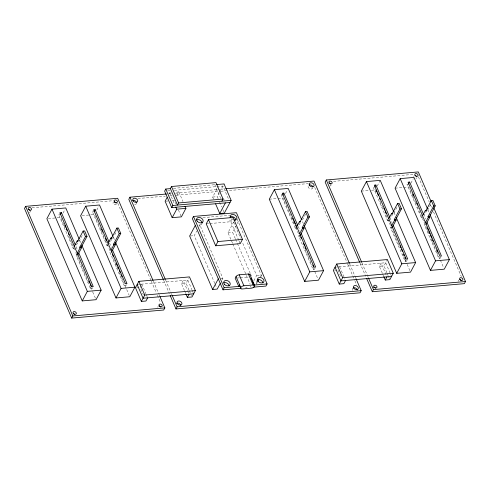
<?xml version="1.0" encoding="UTF-8"?>
<svg xmlns="http://www.w3.org/2000/svg" width="490" height="490" viewBox="0 0 490 490"><rect width="100%" height="100%" fill="white"/><g stroke="black" fill="none" stroke-linecap="round" stroke-linejoin="round"><path stroke-width="0.37" stroke-dasharray="2.45 1.84" d="M74.211 248.326L73.188 248.418L58.739 214.847L59.308 213.787M63.057 213.04L65.097 209.218M107.953 245.368L106.93 245.459L92.488 211.888L93.057 210.829M73.188 248.418L73.751 247.352M77.622 242.844L75.852 246.158L77.622 250.268M78.982 241.539L82.877 234.238M96.806 210.075L98.845 206.259M76.697 254.206L76.134 255.266L90.577 288.837L92.114 288.702L92.677 287.642M106.93 245.459L107.5 244.394M111.726 239.218L109.601 243.199L111.371 247.309M112.731 238.581L116.981 230.619M90.577 288.837L91.146 287.777M168.94 194.046L169.638 192.735L171.053 192.613M126.426 284.684L125.863 285.743L124.325 285.878L124.895 284.812M176.749 195.853L178.844 191.933L175.304 192.239M141.083 285.401L140.067 287.312L143.307 294.851M220.751 198.425L214.859 184.724L215.422 183.664M213.542 199.118L212.66 197.06L217.97 187.107M214.816 283.453L194.242 235.641L196.723 230.998M199.197 226.356L199.908 225.026L198.591 225.143M218.148 198.713L217.26 196.655L219.385 192.674M219.74 192.013L224.065 183.922M184.43 290.533L181.484 283.679L183.186 280.494L187.309 290.086M189.036 290.129L186.084 283.275L188.803 278.185M238.734 240.216L230.778 221.719L232.395 218.687M232.53 243.23L227.991 232.683L233.657 222.068A3.479 2.511 28.1 0 1 229.21 218.883M235.316 238.606L232.591 232.278L235.776 226.313M237.197 223.654L238.256 221.664L236.284 221.841M222.191 279.79L222.901 278.467L199.908 225.026M281.738 194.285L281.168 195.345L295.611 228.916L297.148 228.781M285.48 193.532L287.526 189.716M253.814 280.813L256.65 275.503L242.428 242.458M256.295 284.39L257.354 282.399M260.19 277.089L261.25 275.104L256.65 275.503M295.611 228.916L296.18 227.85M300.407 222.674L298.281 226.656L300.052 230.766M305.662 214.075L302.116 220.708L303.322 223.575M315.107 268.14L314.537 269.2L313.006 269.335L313.576 268.275M377.184 186.102L379.903 181.006M389.189 220.708L387.651 220.843L388.221 219.783M392.796 213.946L390.322 218.589L392.086 222.699M396.992 207.331L393.446 213.965L393.151 213.279M410.932 183.144L413.309 178.685M407.147 260.068L406.577 261.127L405.046 261.262L390.597 227.697L391.167 226.631M382.316 273.181L379.37 266.333L381.067 263.148L386.371 275.478M386.916 272.777L383.97 265.929L387.37 259.559M422.931 217.75L421.4 217.885L421.97 216.825M426.9 210.32L424.064 215.631L425.541 219.055M427.55 210.345L431.09 203.711M405.046 261.262L405.61 260.202M440.896 257.109L440.326 258.169L438.795 258.304L439.359 257.244M173.387 188.362L214.859 184.724M167.666 190.886L169.938 190.69M174.477 190.292L216.114 186.641M216.874 186.574L222.932 186.041L228.824 199.742M168.738 193.801L171.782 193.532M175.585 193.201L219.704 189.336M220.463 189.269L225.026 188.864M32.107 207.803L113.496 200.667M137.941 198.524L165.32 196.123M169.889 195.724L172.168 195.522M176.731 195.124L220.09 191.321M220.849 191.253L308.326 183.585M333.531 181.374L414.16 174.305M165.816 201.169L167.935 200.98M172.186 200.606L174.311 200.422L175.781 203.846M212.66 197.06L217.26 196.655M58.739 214.847L60.276 214.712M92.488 211.888L94.025 211.754M407.98 184.228L406.957 184.32L421.4 217.885M48.32 218.577L56.313 217.879M57.042 217.811L60.674 217.493M82.069 215.618L90.062 214.92M90.791 214.853L94.423 214.534L105.307 239.831M269.298 199.203L277.291 198.505M278.014 198.438L283.104 197.991L292.775 220.476M361.338 191.131L368.603 190.494M371.506 190.243L375.144 189.924L376.051 192.031M395.081 188.172L408.887 186.966L412.819 196.098M202.909 217.658L230.037 215.275M206.235 223.875L209.206 223.612M209.953 223.544L230.778 221.719M190.298 235.99L194.242 235.641M227.991 232.683L232.591 232.278M300.094 235.629L298.563 235.764L313.006 269.335M390.597 227.697L392.135 227.562M425.884 224.604L424.346 224.739L438.795 258.304M138.48 284.414L140.452 284.243M140.942 284.2L187.786 280.096L191.915 289.682M336.361 267.068L338.333 266.897M338.829 266.848L385.667 262.744L390.389 273.708M220.929 278.639L222.901 278.467M237.368 278.014L239.543 277.824M240.272 277.763L248.994 276.997M136.777 287.599L138.75 287.428M181.484 283.679L186.084 283.275M334.664 270.253L336.636 270.076M379.37 266.333L383.97 265.929M245.625 287.844L247.132 287.716M418.411 176.853L429.295 202.143M430.502 204.955L431.715 207.766M433.528 211.98L461.341 276.623M427.899 209.732L428.805 211.839M413.125 196.802L415.845 203.123M417.358 206.639L423.703 221.394M424.009 222.093L427.635 230.527M427.935 231.231L428.842 233.338M430.961 238.256L436.706 251.609M437.007 252.307L443.658 267.767M394.15 212.691L395.056 214.798M379.977 201.163L382.702 207.49M386.028 215.22L399.332 246.133M402.658 253.863L403.564 255.97M403.864 256.674L404.771 258.781M405.077 259.486L406.89 263.7M407.19 264.404L409.91 270.725M373.209 187.278L387.651 220.843M390.683 274.388L391.565 276.446M387.21 273.463L388.098 275.521M388.392 276.207L389.568 278.945M382.61 273.867L383.492 275.925M361.969 262.897L367.414 275.545M367.714 276.25L368.321 277.652M359.93 262.916L365.675 276.262M349.701 263.975L355.746 278.026M314.702 187.4L347.355 263.289M347.661 263.988L354.613 280.151M354.913 280.85L356.732 285.07M339.65 266.781L344.954 279.11M337.947 269.966L341.193 277.499M293.081 221.18L293.988 223.287M295.801 227.501L300.033 237.338M304.872 248.583L311.824 264.741M313.036 267.552L317.875 278.798M237.111 219.006L262.058 276.985M223.63 198.775L224.224 200.147M233.657 222.068L240.614 238.238M239.028 240.902L240.21 243.64M219.618 202.137L221.682 206.933M222.864 209.671L223.746 211.729M235.617 239.31L237.129 242.826M237.43 243.53L250.139 273.059M250.439 273.763L251.352 275.87M232.83 243.934L250.078 284.01M250.525 286.105L251.113 287.477M178.844 191.933L182.972 201.525M215.116 284.157L216.629 287.673M178.44 210.014L181.386 216.862M169.638 192.735L174.648 204.385M192.209 290.368L193.385 293.112M189.33 290.815L191.394 295.611M187.603 290.772L188.785 293.516M184.724 291.219L185.612 293.271M165.62 280.115L171.065 292.763M171.365 293.467L171.972 294.87M163.58 280.127L169.326 293.479M153.352 281.193L158.791 293.835M159.097 294.539L159.697 295.948M117.747 203.209L151.006 280.5M151.312 281.205L156.145 292.444M157.357 295.256L160.683 302.985M141.763 284.127L145.891 293.718M146.185 294.404L147.368 297.142M113.429 237.307L114.642 240.112M105.607 240.535L110.146 251.07M113.472 258.8L116.491 265.831M116.798 266.529L117.704 268.636M119.517 272.857L121.33 277.071M121.636 277.775L129.195 295.341M109.883 252.307L124.325 285.878M79.686 240.265L80.893 243.077M60.974 218.197L64.907 227.329M68.839 236.468L74.584 249.814M75.791 252.626L88.794 282.84M90.607 287.054L92.42 291.274M92.726 291.973L95.446 298.3M256.938 283.324A3.479 2.511 28.1 0 1 256.595 280.611M232.272 219.336A3.479 2.511 28.1 0 1 231.543 218.81M201.733 224.034A3.479 2.511 28.1 0 1 199.075 225.002M312.963 187.799A2.609 1.88 28.1 0 1 309.827 188.699A2.609 1.88 28.1 0 1 308.277 185.637M136.557 203.27A2.609 1.88 28.1 0 1 134.376 204.453M352.751 290.435A2.609 1.88 28.1 0 1 352.831 288.028M30.38 211.166A1.74 1.256 28.1 0 1 29.339 212.311M116.271 203.981A1.74 1.256 28.1 0 1 113.98 204.477A1.74 1.256 28.1 0 1 113.374 202.29M157.823 307.316A1.74 1.256 28.1 0 1 157.958 306.667M416.935 177.619A1.74 1.256 28.1 0 1 415.9 178.421M413.689 176.48A1.74 1.256 28.1 0 1 414.032 175.928M331.044 184.804A1.74 1.256 28.1 0 1 329.997 185.949M458.585 281.315A1.74 1.256 28.1 0 1 458.842 280.06"/><path stroke-width="0.73" d="M153.045 280.488L117.674 198.279L25.633 206.351L24.5 208.471L71.669 318.084L163.703 310.011L164.842 307.892L160.003 296.646M79.08 238.857L65.776 207.944L51.971 209.15L46.869 218.705L82.247 300.915L96.052 299.702L101.148 290.154L81.799 245.184M60.558 214.185L61.409 212.593L59.872 212.727L91.71 286.711L93.247 286.577L78.798 253.012M112.829 235.898L99.525 204.985L85.719 206.192L80.617 215.747L115.989 297.957L129.795 296.744L134.897 287.189L115.548 242.225M74.321 246.292L77.151 240.988L78.173 240.896M77.665 255.131L81.634 247.701L81.34 247.015L87.006 236.407L84.647 230.925L83.116 231.06L77.445 241.674L77.151 240.988M94.307 211.227L95.158 209.634L93.621 209.769L125.458 283.753L126.996 283.618L112.547 250.053M77.267 253.146L80.103 247.836L79.809 247.15L85.474 236.541L83.116 231.06M166.453 194.003L129.942 197.201L128.809 199.326L163.28 279.429M108.07 243.334L110.899 238.03L111.922 237.938M111.414 252.172L115.383 244.743L115.089 244.057L120.754 233.448L118.396 227.966L116.865 228.101L111.193 238.716L110.899 238.03M71.669 318.084L72.802 315.958L25.633 206.351M82.247 300.915L87.343 291.36L51.971 209.15M111.016 250.188L113.845 244.878L113.551 244.192L119.223 233.577L116.865 228.101M221.933 201.169L223.066 199.044L215.992 182.605L171.506 186.506L170.373 188.625L165.773 189.03L164.64 191.155L171.714 207.595L230.006 202.486M167.2 197.311L165.106 201.231L172.18 217.67L181.386 216.862L185.918 208.373L185.036 206.321M115.989 297.957L121.091 288.402L85.719 206.192M171.714 207.595L172.847 205.475L165.773 189.03M171.506 186.506L178.581 202.946L177.447 205.071L170.373 188.625M172.18 217.67L176.712 209.181L175.83 207.123M185.906 293.957L187.382 297.381L191.982 296.977L195.381 290.613L189.483 276.911L138.866 281.346L135.467 287.716L141.359 301.417L145.959 301.013L147.662 297.828M141.359 301.417L144.758 295.047L138.866 281.346M253.159 287.189L265.966 286.062L267.099 283.943L236.443 212.691L193.489 216.458L192.356 218.583L223.017 289.829L241.098 288.243M195.308 225.431L189.636 236.045L212.636 289.48L217.235 289.076L220.42 283.11M208.501 219.624L206.235 223.875L215.667 245.796L240.21 243.64L242.477 239.396L233.044 217.474L208.501 219.624L217.934 241.552L215.667 245.796M216.274 184.601L224.065 183.922L231.139 200.361L224.334 213.095L219.734 213.499L225.4 202.891M356.046 278.73L361.191 290.674L360.058 292.8L175.977 308.939L177.111 306.814L172.272 295.574M187.382 297.381L189.079 294.196M212.636 289.48L218.301 278.865M301.509 219.355L288.206 188.442L274.4 189.648L269.298 199.203L304.67 281.413L318.476 280.2L323.578 270.651L304.229 225.682M223.017 289.829L224.15 287.704L193.489 216.458M249.986 275A2.609 1.341 -23.3 0 0 248.393 274.014L239.187 274.823A2.609 1.341 -23.3 0 0 236.033 276.617L235.188 278.21L238.722 286.43L239.573 284.837A2.609 1.341 -23.3 0 0 239.99 286.117M282.706 195.21L283.839 193.091L282.301 193.225L314.139 267.209L315.676 267.075L301.228 233.51M257.709 281.738L258.775 279.747M296.744 226.79L299.58 221.486L300.603 221.394M300.094 235.629L304.063 228.199L303.769 227.513L309.435 216.905L307.077 211.423L305.54 211.558L299.874 222.172L299.58 221.486M431.035 201.427L418.331 171.917L326.297 179.989L325.158 182.109L359.629 262.211M299.696 233.644L302.526 228.334L302.232 227.648L307.898 217.039L305.54 211.558M304.67 281.413L309.772 271.858L274.4 189.648M393.85 211.986L380.24 180.369L366.434 181.582L361.338 191.131L396.71 273.34L410.516 272.134L415.618 262.579L396.269 217.609M374.74 187.143L375.873 185.018L374.342 185.153L406.179 259.143L407.711 259.008L393.268 225.437M383.786 276.605L385.263 280.035L389.862 279.631L393.268 273.261L387.37 259.559L336.746 264L333.347 270.364L339.245 284.065L343.845 283.667L345.548 280.482M339.245 284.065L342.645 277.701L336.746 264M427.599 209.028L413.989 177.411L400.183 178.623L395.081 188.172L430.459 270.382L444.265 269.169L449.367 259.62L430.012 214.651M388.784 218.724L391.62 213.413L392.643 213.328M392.135 227.562L396.104 220.132L395.804 219.446L401.475 208.832L399.117 203.35L397.58 203.485L391.914 214.099L391.62 213.413M408.488 184.185L409.622 182.06L408.09 182.194L439.928 256.184L441.459 256.05L427.017 222.478M391.737 225.571L394.566 220.267L394.272 219.581L399.938 208.967L397.58 203.485M433.754 207.754L465.5 281.529L464.367 283.649L372.327 291.721L373.46 289.596L368.621 278.357M385.263 280.035L386.965 276.85M422.533 215.765L425.369 210.455L426.392 210.369M426.165 224.071L429.846 217.174L429.552 216.488L435.224 205.874L432.866 200.392L431.329 200.526L425.663 211.141L425.369 210.455M396.71 273.34L401.812 263.792L366.434 181.582M425.479 222.613L428.315 217.309L428.021 216.623L433.687 206.008L431.329 200.526M430.459 270.382L435.561 260.833L400.183 178.623M225.786 188.797L314.023 181.061L349.395 263.271M178.581 202.946L223.066 199.044M172.847 205.475L231.139 200.361M176.712 209.181L185.918 208.373M85.474 236.541L87.006 236.407M119.223 233.577L120.754 233.448M307.898 217.039L309.435 216.905M399.938 208.967L401.475 208.832M433.687 206.008L435.224 205.874M79.809 247.15L81.34 247.015M113.551 244.192L115.089 244.057M302.232 227.648L303.769 227.513M394.272 219.581L395.804 219.446M428.021 216.623L429.552 216.488M80.103 247.836L81.634 247.701M113.845 244.878L115.383 244.743M302.526 228.334L304.063 228.199M394.566 220.267L396.104 220.132M428.315 217.309L429.846 217.174M217.934 241.552L242.477 239.396M87.343 291.36L101.148 290.154M121.091 288.402L134.897 287.189M309.772 271.858L323.578 270.651M401.812 263.792L415.618 262.579M435.561 260.833L449.367 259.62M240.749 287.575A2.609 1.341 -23.3 0 1 243.904 285.78L253.11 284.978A2.609 1.341 -23.3 0 1 254.555 286.368A2.609 1.341 -23.3 0 1 251.407 288.163L242.201 288.965A2.609 1.341 -23.3 0 1 240.749 287.575L236.033 276.617M224.15 287.704L239.873 286.325M253.985 285.088L267.099 283.943M144.758 295.047L195.381 290.613M342.645 277.701L393.268 273.261M193.679 293.798L143.062 298.232L137.163 284.531M391.565 276.446L340.942 280.886L335.05 267.185M72.802 315.958L164.842 307.892M177.111 306.814L361.191 290.674M373.46 289.596L465.5 281.529M409.622 182.06L423.464 214.228M412.702 193.973L413.603 196.074M416.616 203.062L417.517 205.163M427.384 228.101L428.291 230.196M428.891 231.592L429.791 233.693M430.398 235.09L431.598 237.889M432.505 239.99L433.105 241.386M436.713 249.778L437.619 251.878M375.873 185.018L389.715 217.186M375.946 189.936L376.847 192.037M377.447 193.434L378.354 195.535M379.554 198.334L380.16 199.73M383.768 208.121L384.675 210.222M385.275 211.619L386.175 213.714M399.956 245.741L400.863 247.842M401.463 249.239L402.363 251.339M403.57 254.139L404.17 255.535M405.077 257.63L405.677 259.032M326.297 179.989L361.669 262.193M366.581 278.369L372.327 291.721M283.839 193.091L297.681 225.259M292.634 218.289L293.535 220.39M294.141 221.786L295.041 223.887M295.642 225.284L296.548 227.378M300.695 237.031L301.301 238.428M303.408 243.322L304.308 245.423M304.909 246.819L305.815 248.92M312.736 265.004L313.637 267.099M249.955 274.639L254.678 285.596M251.021 278.142L251.903 280.2M252.497 281.572L253.379 283.624M253.967 284.996L254.555 286.368M248.393 274.014L253.11 284.978M215.606 203.907L219.734 213.499M239.187 274.823L243.904 285.78M129.942 197.201L165.32 279.41M170.232 295.586L175.977 308.939M95.158 209.634L109.001 241.803M101.546 229.24L102.447 231.335M105.46 238.33L106.361 240.425M112.32 254.273L113.221 256.368M116.228 263.363L117.135 265.464M117.735 266.86L118.635 268.961M119.242 270.358L120.142 272.452M121.349 275.251L121.949 276.648M61.409 212.593L75.252 244.761M64.79 225.204L65.691 227.299M66.291 228.701L67.197 230.796M68.398 233.595L69.004 234.992M88.8 281.009L89.707 283.104M90.307 284.506L91.207 286.601M223.918 282.736A3.479 2.511 28.1 0 1 229.118 285.762M257.042 280.115A3.479 2.511 28.1 0 1 260.527 280.017A3.479 2.511 28.1 0 1 262.867 282.804M230.545 217.474A3.479 2.511 28.1 0 1 232.701 214.455A3.479 2.511 28.1 0 1 236.835 217.419A3.479 2.511 28.1 0 1 233.957 219.924M229.92 217.088A3.479 2.511 28.1 0 1 233.81 217.199A3.479 2.511 28.1 0 1 235.721 220.469M196.172 220.047A3.479 2.511 28.1 0 1 200.067 220.163A3.479 2.511 28.1 0 1 201.978 223.428M309.08 185.012A2.609 1.88 28.1 0 1 312.828 186.745M132.668 200.484A2.609 1.88 28.1 0 1 136.569 202.75M176.425 303.494A2.609 1.88 28.1 0 1 179.04 303.42A2.609 1.88 28.1 0 1 180.792 305.515M353.296 287.777A2.609 1.88 28.1 0 1 357.198 290.043M28.573 209.585A1.74 1.256 28.1 0 1 30.074 210.461M114.06 202.039A1.74 1.256 28.1 0 1 116.185 203.276M158.87 306.17A1.74 1.256 28.1 0 1 160.787 307.059M73.384 313.716A1.74 1.256 28.1 0 1 74.59 314.274M415.14 175.69A1.74 1.256 28.1 0 1 416.641 176.565M329.237 183.223A1.74 1.256 28.1 0 1 330.738 184.099M373.625 287.342A1.74 1.256 28.1 0 1 375.548 288.23M459.945 279.821A1.74 1.256 28.1 0 1 461.151 280.378M224.322 284.163A3.479 2.511 28.1 0 0 229.988 284.941A3.479 2.511 28.1 0 0 226.637 280.476A3.479 2.511 28.1 0 0 224.322 284.163M258.071 281.205A3.479 2.511 28.1 0 0 263.736 281.983A3.479 2.511 28.1 0 0 260.386 277.518A3.479 2.511 28.1 0 0 258.071 281.205M197.207 221.137A3.479 2.511 28.1 0 0 202.866 221.915A3.479 2.511 28.1 0 0 199.516 217.45A3.479 2.511 28.1 0 0 197.207 221.137M353.884 288.31A2.609 1.88 28.1 0 0 358.135 288.898A2.609 1.88 28.1 0 0 355.624 285.548A2.609 1.88 28.1 0 0 353.884 288.31M177.478 303.782A2.609 1.88 28.1 0 0 181.723 304.364A2.609 1.88 28.1 0 0 179.211 301.013A2.609 1.88 28.1 0 0 177.478 303.782M133.262 201.016A2.609 1.88 28.1 0 0 137.506 201.604A2.609 1.88 28.1 0 0 134.995 198.254A2.609 1.88 28.1 0 0 133.262 201.016M309.668 185.551A2.609 1.88 28.1 0 0 313.912 186.133A2.609 1.88 28.1 0 0 311.401 182.788A2.609 1.88 28.1 0 0 309.668 185.551M28.549 209.304A1.74 1.256 28.1 0 0 31.385 209.696A1.74 1.256 28.1 0 0 29.706 207.46A1.74 1.256 28.1 0 0 28.549 209.304M114.452 201.77A1.74 1.256 28.1 0 0 117.288 202.162A1.74 1.256 28.1 0 0 115.609 199.932A1.74 1.256 28.1 0 0 114.452 201.77M159.262 305.901A1.74 1.256 28.1 0 0 162.092 306.293A1.74 1.256 28.1 0 0 160.42 304.063A1.74 1.256 28.1 0 0 159.262 305.901M73.359 313.435A1.74 1.256 28.1 0 0 76.189 313.827A1.74 1.256 28.1 0 0 74.517 311.591A1.74 1.256 28.1 0 0 73.359 313.435M415.116 175.414A1.74 1.256 28.1 0 0 417.946 175.8A1.74 1.256 28.1 0 0 416.273 173.57A1.74 1.256 28.1 0 0 415.116 175.414M329.213 182.942A1.74 1.256 28.1 0 0 332.042 183.334A1.74 1.256 28.1 0 0 330.37 181.098A1.74 1.256 28.1 0 0 329.213 182.942M374.023 287.073A1.74 1.256 28.1 0 0 376.853 287.465A1.74 1.256 28.1 0 0 375.175 285.229A1.74 1.256 28.1 0 0 374.023 287.073M459.926 279.539A1.74 1.256 28.1 0 0 462.756 279.931A1.74 1.256 28.1 0 0 461.078 277.701A1.74 1.256 28.1 0 0 459.926 279.539"/></g></svg>
